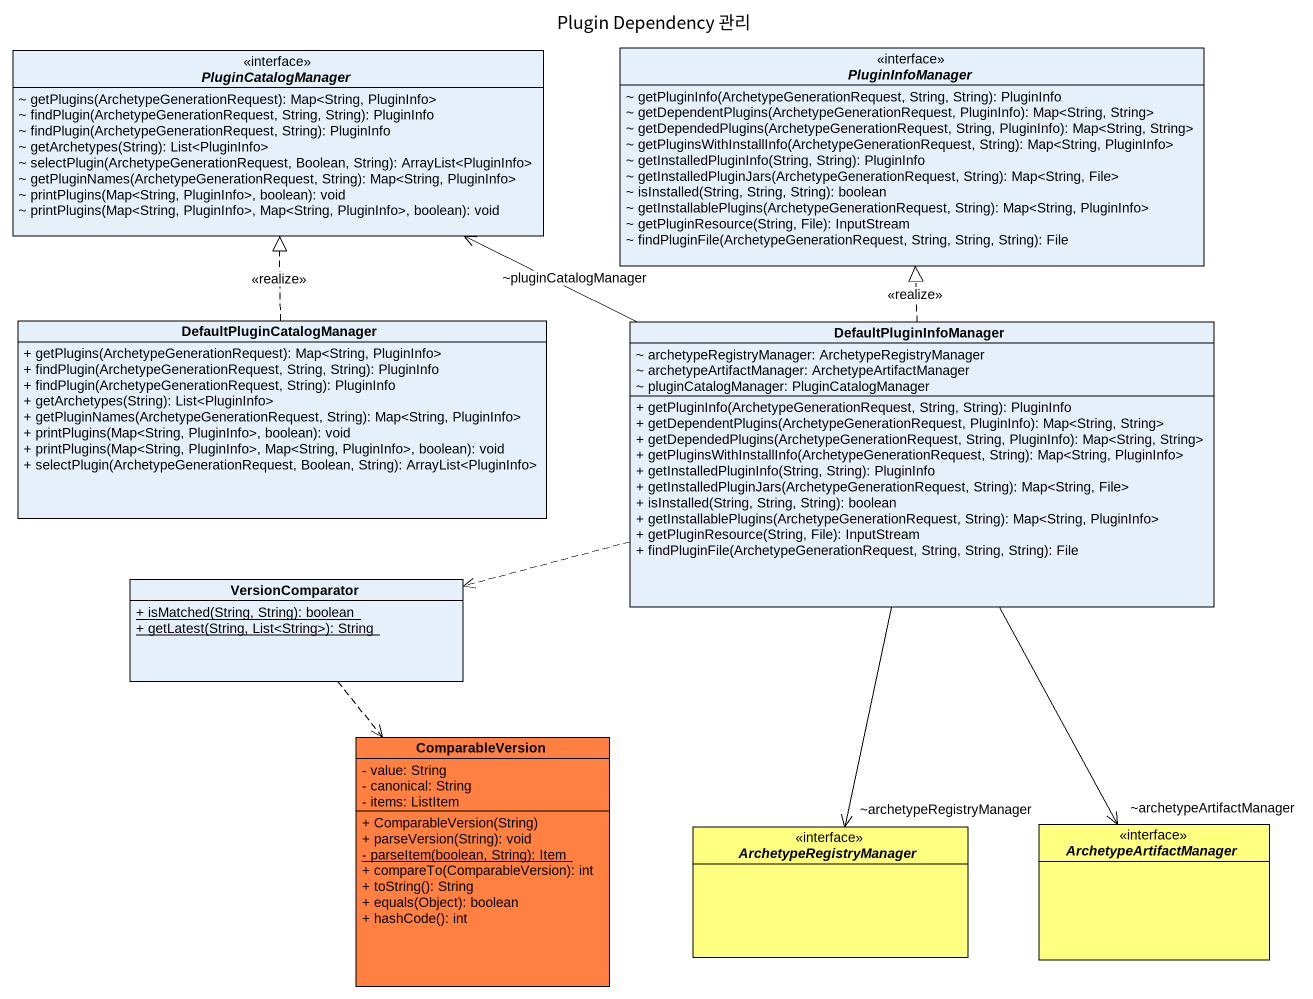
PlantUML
@startuml
title Plugin Dependency 관리
hide circle
hide empty members
skinparam classAttributeIconSize 0
interface PluginCatalogManager <<interface>> {
  ~ getPlugins(ArchetypeGenerationRequest): Map<String, PluginInfo>
  ~ findPlugin(ArchetypeGenerationRequest, String, String): PluginInfo
  ~ findPlugin(ArchetypeGenerationRequest, String): PluginInfo
  ~ getArchetypes(String): List<PluginInfo>
  ~ selectPlugin(ArchetypeGenerationRequest, Boolean, String): ArrayList<PluginInfo>
  ~ getPluginNames(ArchetypeGenerationRequest, String): Map<String, PluginInfo>
  ~ printPlugins(Map<String, PluginInfo>, boolean): void
  ~ printPlugins(Map<String, PluginInfo>, Map<String, PluginInfo>, boolean): void
}
interface PluginInfoManager <<interface>> {
  ~ getPluginInfo(ArchetypeGenerationRequest, String, String): PluginInfo
  ~ getDependentPlugins(ArchetypeGenerationRequest, PluginInfo): Map<String, String>
  ~ getDependedPlugins(ArchetypeGenerationRequest, String, PluginInfo): Map<String, String>
  ~ getPluginsWithInstallInfo(ArchetypeGenerationRequest, String): Map<String, PluginInfo>
  ~ getInstalledPluginInfo(String, String): PluginInfo
  ~ getInstalledPluginJars(ArchetypeGenerationRequest, String): Map<String, File>
  ~ isInstalled(String, String, String): boolean
  ~ getInstallablePlugins(ArchetypeGenerationRequest, String): Map<String, PluginInfo>
  ~ getPluginResource(String, File): InputStream
  ~ findPluginFile(ArchetypeGenerationRequest, String, String, String): File
}
class DefaultPluginCatalogManager {
  + getPlugins(ArchetypeGenerationRequest): Map<String, PluginInfo>
  + findPlugin(ArchetypeGenerationRequest, String, String): PluginInfo
  + findPlugin(ArchetypeGenerationRequest, String): PluginInfo
  + getArchetypes(String): List<PluginInfo>
  + getPluginNames(ArchetypeGenerationRequest, String): Map<String, PluginInfo>
  + printPlugins(Map<String, PluginInfo>, boolean): void
  + printPlugins(Map<String, PluginInfo>, Map<String, PluginInfo>, boolean): void
  + selectPlugin(ArchetypeGenerationRequest, Boolean, String): ArrayList<PluginInfo>
}
class DefaultPluginInfoManager {
  ~ archetypeRegistryManager: ArchetypeRegistryManager
  ~ archetypeArtifactManager: ArchetypeArtifactManager
  ~ pluginCatalogManager: PluginCatalogManager
  + getPluginInfo(ArchetypeGenerationRequest, String, String): PluginInfo
  + getDependentPlugins(ArchetypeGenerationRequest, PluginInfo): Map<String, String>
  + getDependedPlugins(ArchetypeGenerationRequest, String, PluginInfo): Map<String, String>
  + getPluginsWithInstallInfo(ArchetypeGenerationRequest, String): Map<String, PluginInfo>
  + getInstalledPluginInfo(String, String): PluginInfo
  + getInstalledPluginJars(ArchetypeGenerationRequest, String): Map<String, File>
  + isInstalled(String, String, String): boolean
  + getInstallablePlugins(ArchetypeGenerationRequest, String): Map<String, PluginInfo>
  + getPluginResource(String, File): InputStream
  + findPluginFile(ArchetypeGenerationRequest, String, String, String): File
}
class VersionComparator {
  {static} + isMatched(String, String): boolean
  {static} + getLatest(String, List<String>): String
}
class ComparableVersion #FF8040 {
  - value: String
  - canonical: String
  - items: ListItem
  + ComparableVersion(String)
  + parseVersion(String): void
  {static} - parseItem(boolean, String): Item
  + compareTo(ComparableVersion): int
  + toString(): String
  + equals(Object): boolean
  + hashCode(): int
}
interface ArchetypeRegistryManager <<interface>> #FFFF80
interface ArchetypeArtifactManager <<interface>> #FFFF80
DefaultPluginCatalogManager .up.|> PluginCatalogManager : <<realize>>
DefaultPluginInfoManager -left-> "~pluginCatalogManager" PluginCatalogManager
DefaultPluginInfoManager .up.|> PluginInfoManager : <<realize>>
DefaultPluginInfoManager .left.> VersionComparator
DefaultPluginInfoManager --> "~archetypeRegistryManager" ArchetypeRegistryManager
DefaultPluginInfoManager --> "~archetypeArtifactManager" ArchetypeArtifactManager
VersionComparator ..> ComparableVersion
@enduml
